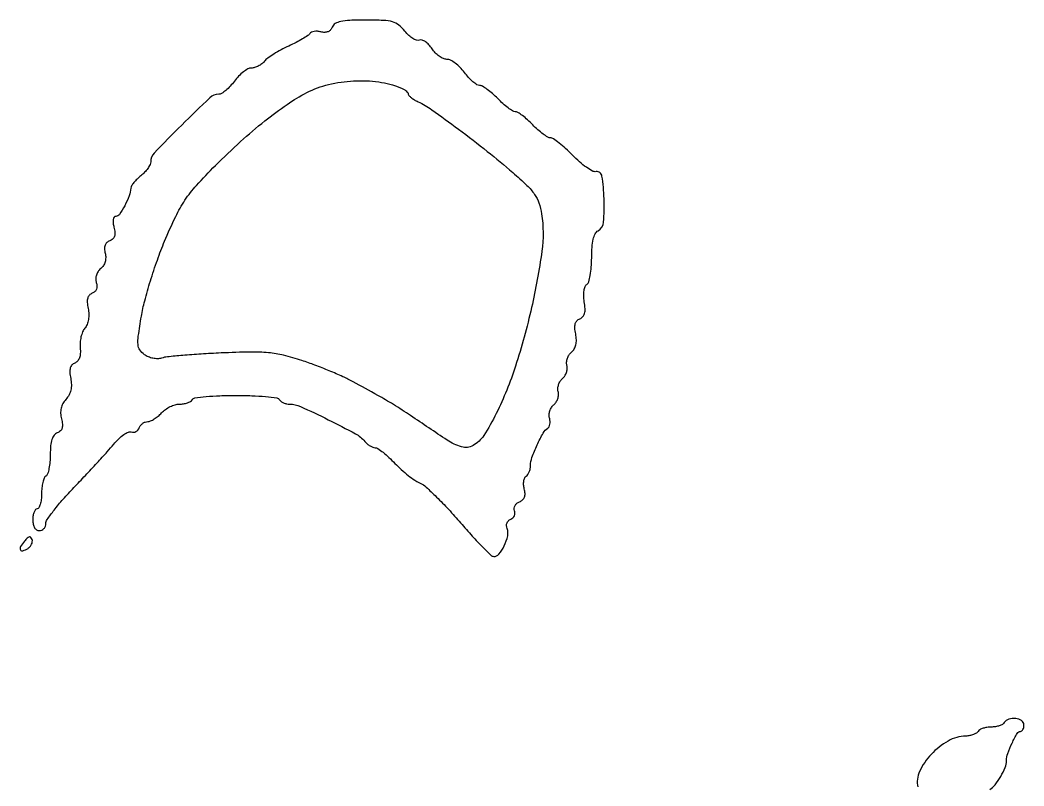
# Model space of a CAD drawing. Extents: x 0 to 1197, y 0 to 515.
# Drawn here: x 713.1 to 943, y 337.5 to 513 of the extents above; entities that cross this region are included whole.
import ezdxf

# ---------------------------------------------------------------- set-up
doc = ezdxf.new("R2010")
doc.units = 0

msp = doc.modelspace()

# ---------------------------------------------------------------- linework, layer by layer
for points in [[(784.581111, 511.386546, -0.092993), (784.185598, 510.744133, -0.10945), (783.603322, 510.332426, -0.099132), (782.853817, 510.180648, -0.06458), (781.975118, 510.292666, 0.046631), (781.173423, 510.42417, 0.055289), (780.406922, 510.392669, 0.064335), (779.78586, 510.214058, 0.15336), (779.426625, 509.903487, -0.108569), (778.983043, 509.445906, -0.012806), (777.773942, 508.689494, -0.014838), (776.267598, 507.859235, -0.011653), (774.589157, 507.046869, 0.016683), (772.857914, 506.187348, 0.01679), (771.191599, 505.216023, 0.016852), (769.799403, 504.273668, 0.062413), (769.027357, 503.549502, -0.056217), (768.410625, 502.956533, -0.043358), (767.622849, 502.455166, -0.044506), (766.792701, 502.1128, -0.075697), (766.051888, 502, 0.124954), (765.250926, 501.796658, 0.039402), (764.207144, 501.11875, 0.036559), (763.117787, 500.148066, 0.033316), (762.144395, 499, -0.027114), (761.194976, 497.851657, -0.032206), (760.176711, 496.88125, -0.033961), (759.231285, 496.193298, -0.141216), (758.56053, 496, 0.191749), (756.556253, 495.202023, 0.005992), (750.096659, 488.941092, 0.005955), (743.785574, 482.524649, 0.193671), (742.986274, 480.538496, -0.1147), (742.832685, 479.877782, -0.03844), (742.325336, 479.01907, -0.035881), (741.597291, 478.122834, -0.034017), (740.736274, 477.32258, 0.023497), (739.870775, 476.551429, 0.027695), (739.130435, 475.741633, 0.028322), (738.592271, 475.001379, 0.129451), (738.429165, 474.5, -0.075649), (738.051013, 472.70877, -0.031849), (737.038699, 470.458524, -0.026032), (735.840551, 468.45277, -0.250095), (734.991973, 468, 0.242702), (734.625228, 467.810838, 0.113448), (734.415085, 467.303182, 0.069458), (734.392975, 466.509462, 0.033778), (734.573291, 465.509318, -0.039408), (734.773045, 464.325264, -0.098401), (734.679065, 463.456962, -0.129518), (734.288404, 462.836041, -0.096598), (733.599458, 462.405059, 0.095559), (732.938355, 461.993387, 0.118293), (732.537298, 461.391558, 0.098789), (732.410977, 460.585148, 0.051132), (732.557675, 459.571539, -0.062635), (732.680116, 458.56288, -0.069861), (732.539789, 457.593781, -0.072593), (732.146196, 456.731544, -0.076376), (731.527981, 456.034614, 0.07326), (730.935576, 455.375058, 0.070687), (730.549776, 454.564865, 0.071972), (730.409474, 453.693138, 0.08098), (730.532647, 452.853891, -0.066227), (730.677362, 452.035744, -0.102164), (730.562732, 451.329078, -0.113651), (730.192674, 450.777299, -0.097127), (729.598315, 450.404621, 0.114225), (728.939166, 449.959579, 0.12194), (728.561863, 449.279923, 0.084151), (728.466754, 448.294231, 0.03143), (728.653868, 446.912028, -0.043063), (728.799417, 445.609992, -0.048363), (728.709526, 444.353149, -0.052699), (728.398209, 443.242769, -0.07868), (727.884577, 442.377463, 0.077112), (727.388167, 441.547076, 0.039051), (727.0193, 440.382819, 0.037606), (726.819748, 439.093746, 0.045761), (726.835688, 437.872613, -0.03899), (726.869642, 436.595042, -0.072596), (726.668017, 435.581184, -0.094551), (726.240157, 434.850585, -0.122117), (725.604979, 434.407178, 0.11363), (724.939876, 433.959252, 0.12307), (724.561301, 433.277499, 0.084299), (724.467962, 432.285246, 0.030757), (724.659792, 430.882408, -0.043068), (724.818398, 429.463427, -0.062385), (724.693415, 428.209937, -0.067143), (724.276407, 427.095552, -0.060927), (723.568135, 426.090456, 0.057673), (722.86579, 425.107372, 0.069999), (722.461503, 424.0505, 0.067892), (722.357381, 422.896851, 0.050127), (722.543777, 421.626912, -0.035527), (722.766587, 420.365865, -0.098005), (722.684494, 419.471463, -0.133979), (722.295821, 418.842172, -0.09648), (721.592343, 418.402329, 0.137985), (720.864348, 417.859575, 0.085757), (720.364468, 416.910588, 0.056783), (720.074469, 415.482038, 0.021713), (719.986274, 413.452028, -0.021441), (719.913134, 411.747197, -0.028384), (719.692524, 410.209597, -0.028331), (719.374936, 408.995766, -0.178013), (718.986274, 408.5, 0.159713), (718.599581, 408.04134, 0.035556), (718.280024, 407.052725, 0.033489), (718.059688, 405.803639, 0.026918), (717.986274, 404.440983, -0.027497), (717.91371, 403.122516, -0.043243), (717.692524, 402.010789, -0.053437), (717.371796, 401.229636, -0.275259), (716.986274, 401, 0.226478), (716.603338, 400.817169, 0.074992), (716.280024, 400.265625, 0.057076), (716.05939, 399.457356, 0.038131), (715.986274, 398.5, 0.04716), (716.084904, 397.456621, 0.088208), (716.386274, 396.666667, 0.118484), (716.866293, 396.177821, 0.140575), (717.486274, 396, 0.106648), (718.058579, 396.123474, 0.099429), (718.545649, 396.47355, 0.095983), (718.872176, 396.99667, 0.091917), (718.986274, 397.612084, -0.153898), (719.283732, 398.555609, -0.01211), (720.864154, 400.700506, -0.015572), (722.93031, 403.201994, -0.011268), (725.379056, 405.862084, 0.003032), (728.027689, 408.645865, 0.002844), (730.699558, 411.520982, 0.00283), (733.04067, 414.098226, 0.009784), (734.514304, 415.805089, -0.028362), (735.658256, 417.034661, -0.03869), (736.827756, 417.994799, -0.043206), (737.865974, 418.594359, -0.203687), (738.538763, 418.618232, 0.111308), (739.070126, 418.5408, 0.100054), (739.606137, 418.692871, 0.094644), (740.064308, 419.051859, 0.087988), (740.37213, 419.563142, -0.076374), (740.685798, 420.112426, -0.064833), (741.165855, 420.577923, -0.066806), (741.732514, 420.892736, -0.093695), (742.299901, 421, 0.103819), (742.953677, 421.137228, 0.036698), (743.803662, 421.5875, 0.03453), (744.69209, 422.234655, 0.034176), (745.486274, 423, -0.054318), (746.347324, 423.765473, -0.041009), (747.43608, 424.4125, -0.041955), (748.574914, 424.854699, -0.071751), (749.582244, 425, 0.040093), (750.502592, 425.073917, 0.042863), (751.378276, 425.29375, 0.047009), (752.08877, 425.615805, 0.125069), (752.486274, 426, -0.223141), (753.095937, 426.397807, -0.009844), (755.673152, 426.706884, -0.015011), (758.838769, 426.92772, -0.009907), (762.486274, 427, -0.009907), (766.133778, 426.92772, -0.015011), (769.299395, 426.706884, -0.009844), (771.876611, 426.397807, -0.223141), (772.486274, 426, 0.099943), (772.845218, 425.616855, 0.052215), (773.416884, 425.29375, 0.048973), (774.097152, 425.074164, 0.053643), (774.786433, 425, -0.10747), (777.294128, 424.454699, -0.007994), (783.654813, 421.427341, -0.00849), (789.886002, 418.205558, -0.096272), (792.023089, 416.455641, 0.042205), (792.57087, 415.898676, 0.039452), (793.21631, 415.427594, 0.041936), (793.858832, 415.102992, 0.09629), (794.388673, 415, -0.149495), (795.024087, 414.805674, -0.018748), (796.199954, 413.946392, -0.020707), (797.54912, 412.786806, -0.015808), (798.929296, 411.413251, 0.018633), (800.387634, 409.978213, 0.017772), (801.971294, 408.631963, 0.018038), (803.45374, 407.544415, 0.058452), (804.534282, 406.981747, -0.091538), (805.760105, 406.237104, -0.010639), (808.120091, 404.03972, -0.012498), (810.829853, 401.27185, -0.009909), (813.621214, 398.152588, 0.006776), (816.330253, 395.086874, 0.010123), (818.787212, 392.4889, 0.005518), (820.908972, 390.381483, 0.175092), (821.567294, 390.084091, 0.248933), (822.753312, 390.600016, 0.056208), (823.960987, 392.525277, 0.055467), (824.754062, 394.787988, 0.14927), (824.636008, 396.470394, -0.08066), (824.495334, 397.145495, -0.100909), (824.594973, 397.776243, -0.107967), (824.924254, 398.286689, -0.104471), (825.43999, 398.620613, 0.098233), (825.940677, 398.936087, 0.097752), (826.28406, 399.41929, 0.098132), (826.417242, 399.995074, 0.099849), (826.319377, 400.574329, -0.118368), (826.242195, 401.161188, -0.100624), (826.430525, 401.758467, -0.092472), (826.856885, 402.274595, -0.082569), (827.45691, 402.627106, 0.087688), (828.174637, 403.058637, 0.124964), (828.596308, 403.667266, 0.103694), (828.721552, 404.492578, 0.0475), (828.556994, 405.57425, -0.044373), (828.410028, 406.501335, -0.053325), (828.443567, 407.383084, -0.062107), (828.639337, 408.094262, -0.157417), (828.982603, 408.497732, 0.104444), (829.367303, 408.864623, 0.051543), (829.691446, 409.460853, 0.047967), (829.911864, 410.175679, 0.050854), (829.986274, 410.905379, -0.08629), (830.313209, 412.78567, -0.022303), (831.484178, 415.643247, -0.020292), (832.879066, 418.36173, -0.126306), (833.955718, 419.481115, 0.151891), (834.244098, 419.812752, 0.064744), (834.411222, 420.383275, 0.055712), (834.442423, 421.08645, 0.047238), (834.322871, 421.820852, -0.081929), (834.250116, 422.60698, -0.061132), (834.41767, 423.46289, -0.060935), (834.788222, 424.255851, -0.079971), (835.313516, 424.856624, 0.078549), (835.839491, 425.454755, 0.060767), (836.21211, 426.23985, 0.061255), (836.382734, 427.084188, 0.083396), (836.313516, 427.856624, -0.083396), (836.244299, 428.62906, -0.061255), (836.414923, 429.473398, -0.060767), (836.787542, 430.258494, -0.078549), (837.313516, 430.856624, 0.078549), (837.839491, 431.454755, 0.060767), (838.21211, 432.23985, 0.061255), (838.382734, 433.084188, 0.083396), (838.313516, 433.856624, -0.086459), (838.24872, 434.632782, -0.061445), (838.43278, 435.488219, -0.060367), (838.825111, 436.289624, -0.075701), (839.374307, 436.907076, 0.085488), (840.007257, 437.647187, 0.078468), (840.379503, 438.578263, 0.06618), (840.483988, 439.716318, 0.039215), (840.32191, 441.071819, -0.031635), (840.135286, 442.454659, -0.085485), (840.23351, 443.436981, -0.123227), (840.617496, 444.114787, -0.111392), (841.288825, 444.562605, 0.119581), (841.97183, 445.03434, 0.119), (842.364206, 445.767431, 0.077653), (842.473306, 446.85967, 0.026365), (842.300533, 448.450874, -0.03121), (842.166721, 449.805307, -0.044943), (842.231395, 451.007407, -0.053764), (842.469896, 451.937574, -0.166205), (842.876062, 452.431885, 0.186361), (843.308777, 453.0026, 0.024892), (843.660149, 454.50017, 0.026021), (843.90521, 456.394455, 0.019158), (843.986274, 458.509327, -0.016878), (844.069983, 460.98845, -0.041226), (844.342598, 462.793331, -0.059143), (844.796721, 464.035625, -0.149085), (845.456428, 464.723359, 0.249945), (846.714497, 466.682943, 0.029066), (846.837199, 472.071554, 0.029484), (846.346192, 477.262926, 0.415233), (844.977659, 478.261595, -0.166127), (844.163607, 478.40344, -0.026759), (842.775133, 479.264815, -0.027075), (841.190797, 480.501827, -0.02083), (839.598179, 482.011595, 0.01416), (838.029291, 483.5391, 0.018915), (836.516748, 484.828406, 0.016365), (835.207452, 485.793784, 0.151804), (834.543885, 486, -0.137158), (833.915401, 486.175709, -0.022859), (832.863797, 486.88125, -0.023586), (831.673451, 487.851371, -0.018961), (830.486274, 489, 0.018058), (829.303316, 490.148688, 0.022776), (828.125673, 491.11875, 0.021725), (827.089699, 491.827587, 0.140059), (826.486274, 492, -0.140059), (825.882848, 492.172413, -0.021725), (824.846874, 492.88125, -0.022776), (823.669231, 493.851312, -0.018058), (822.486274, 495, 0.020515), (821.291792, 496.148534, 0.02492), (820.07951, 497.11875, 0.02471), (819.000317, 497.819185, 0.132337), (818.32912, 498, -0.145908), (817.692347, 498.189863, -0.032248), (816.771485, 498.88125, -0.030925), (815.77145, 499.851572, -0.025508), (814.828153, 501, 0.035197), (813.847381, 502.147998, 0.037706), (812.736207, 503.11875, 0.040714), (811.661636, 503.794388, 0.120556), (810.821268, 504, -0.107709), (810.020751, 504.17447, -0.048784), (809.0883, 504.716649, -0.045195), (808.177866, 505.506331, -0.046517), (807.433857, 506.439655, 0.044192), (806.725896, 507.336261, 0.05634), (805.92181, 508.015656, 0.067707), (805.14689, 508.393597, 0.172937), (804.5312, 508.378866, -0.175188), (803.888901, 508.366307, -0.057142), (803.01845, 508.77766, -0.048809), (802.079731, 509.495983, -0.038412), (801.21275, 510.439212, 0.056231), (799.826095, 511.84412, 0.101036), (798.393683, 512.586582, 0.059501), (796.301563, 512.919813, 0.009773), (792.199342, 513, 0.00961), (788.602337, 512.93086, 0.042592), (786.504139, 512.670254, 0.081952), (785.251315, 512.181093, 0.168726)], [(800.236274, 497.49716, -0.033522), (800.906136, 497.171098, -0.042461), (801.472211, 496.779748, -0.048091), (801.867812, 496.383775, -0.173927), (801.986274, 496.053526, 0.192309), (802.125533, 495.704844, 0.035377), (802.647211, 495.228395, 0.033457), (803.374696, 494.728018, 0.024948), (804.236274, 494.273181, -0.045248), (807.393318, 492.439173, -0.006348), (813.494757, 487.996066, -0.007724), (820.086138, 482.906273, -0.010223), (825.917666, 478.059436, -0.012478), (829.166236, 475.100078, -0.049418), (830.921366, 473.050836, -0.070234), (831.917813, 471.08555, -0.045071), (832.524017, 468.596876, -0.071715), (832.572626, 460.017186, -0.021459), (830.219771, 447.118735, -0.022166), (826.541975, 433.708237, -0.037012), (822.138578, 422.87221, -0.027005), (819.260099, 417.773793, -0.126624), (816.818285, 415.4948, -0.195378), (814.185635, 415.195714, -0.080652), (810.870757, 416.730969, 0.001119), (802.523705, 422.349404, 0.008621), (798.563298, 424.904513, 0.011943), (795.012029, 426.994058, 0.003286), (789.325198, 430.111025, 0.017076), (786.984993, 431.27242, 0.008054), (783.89163, 432.618405, 0.007971), (780.604372, 433.925142, 0.011138), (777.623028, 434.980241, 0.019444), (773.424221, 436.183024, 0.036722), (769.952265, 436.767202, 0.027741), (765.844446, 436.922623, 0.006911), (759.123028, 436.711027, 0.004344), (754.520296, 436.462335, 0.005678), (750.31707, 436.150635, 0.004266), (746.808037, 435.820131, 0.051827), (745.486274, 435.543924, -0.076112), (744.569311, 435.398171, -0.050336), (743.505568, 435.499408, -0.049058), (742.449397, 435.818624, -0.060437), (741.552996, 436.322714, -0.086322), (740.517758, 437.399822, -0.129138), (740.089055, 438.625343, -0.055395), (740.150082, 440.591963, -0.005899), (740.850719, 445.1206, -0.023371), (741.60811, 448.639065, -0.010324), (742.920029, 453.211609, -0.010192), (744.512232, 458.009195, -0.013508), (746.166539, 462.301897, -0.012496), (748.706852, 467.992774, -0.036492), (750.833826, 471.726765, -0.036355), (753.485539, 475.119479, -0.012327), (757.806758, 479.659194, -0.01208), (763.576569, 485.156742, -0.015868), (769.115484, 489.872965, -0.017723), (774.246942, 493.679007, -0.03143), (778.76249, 496.385096, -0.060521), (783.719254, 498.229125, -0.045913), (789.464899, 499.059344, -0.046147), (795.228388, 498.82587, -0.063401)], [(714.057222, 393.585487, 0.039286), (713.177823, 392.338425, 0.255999), (713.152335, 391.598346, 0.376034), (713.703212, 391.375352, 0.054769), (714.887119, 391.938719, 0.074984), (715.369672, 392.347867, 0.072906), (715.715581, 392.884821, 0.077907), (715.876463, 393.463346, 0.10981), (715.821607, 393.993999, 0.109881), (715.55118, 394.444492, 0.265701), (715.192148, 394.552366, 0.13555), (714.71488, 394.293502, 0.027916)]]:
    msp.add_lwpolyline(points, format="xyb", close=True)
msp.add_lwpolyline([(935.152153, 336.653233, 0.085871), (936.395594, 337.78148, 0.034651), (937.681382, 339.688057, 0.03442), (938.682036, 341.732119, 0.09691), (938.986274, 343.287067, -0.086357), (939.277702, 344.961837, -0.026697), (940.273239, 347.330004, -0.020201), (941.457937, 349.541853, -0.262883), (942.236274, 349.992198, 0.189974), (942.522729, 350.108568, 0.087188), (942.765961, 350.438333, 0.06754), (942.93099, 350.925372, 0.047993), (942.986274, 351.5, 0.2514), (942.46742, 352.46671, 0.1193), (941.09879, 352.963408, 0.105189), (939.519406, 352.806615, 0.179043), (938.486274, 352, -0.128561), (938.083063, 351.615613, -0.04604), (937.350085, 351.29375, -0.041947), (936.443358, 351.073871, -0.038534), (935.486274, 351, 0.038534), (934.52919, 350.926129, 0.041947), (933.622463, 350.70625, 0.04604), (932.889485, 350.384387, 0.128561), (932.486274, 350, -0.11772), (932.095045, 349.610752, -0.045931), (931.406186, 349.27228, -0.042205), (930.561246, 349.028813, -0.040733), (929.677257, 348.926912, 0.120844), (925.630374, 347.79003, 0.075423), (921.73499, 344.73577, 0.078924), (919.084167, 340.842392, 0.167152), (918.692068, 337.259318, -0.05259)], format="xyb")

doc.saveas('drawing.dxf')
